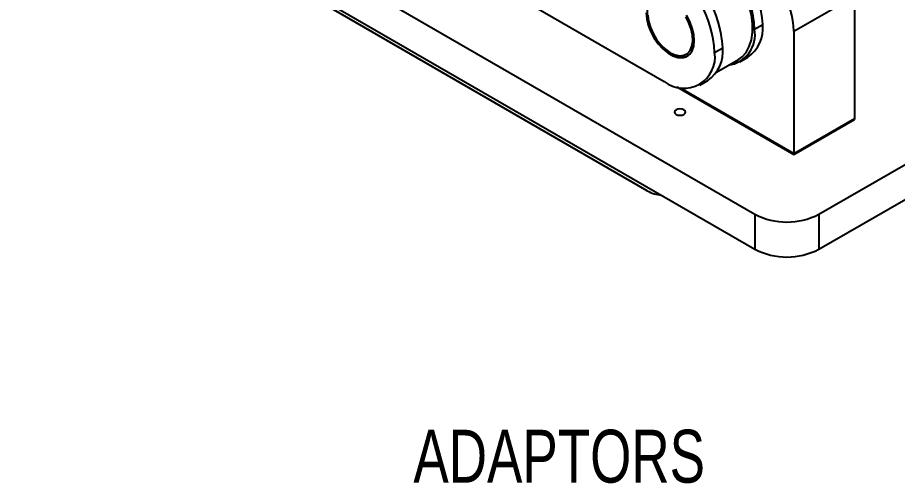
# Model space of a CAD drawing. Header units: millimetres. Extents: x 5 to 292, y 4 to 204.
# Drawn here: x 179.8 to 241.5, y 111.5 to 144.2 of the extents above; entities that cross this region are included whole.
import ezdxf

# ---------------------------------------------------------------- set-up
doc = ezdxf.new("R2010")
doc.units = ezdxf.units.MM
doc.layers.add('LAYER_1', color=179, linetype='Continuous')
doc.styles.add('SLDTEXTSTYLE0', font='TXT', dxfattribs={"width": 0.75})

msp = doc.modelspace()

# ---------------------------------------------------------------- linework, layer by layer
at = {"color": 7, "linetype": 'Continuous', "lineweight": 25}
for p, q in [((173.14, 164.083), (231.519, 130.382)), ((173.14, 161.634), (231.519, 127.932)), ((223.967, 132.028), (195.47, 148.479)), ((211.727, 147.433), (225.162, 139.677)), ((234.255, 143.213), (238.498, 145.662)), ((238.498, 145.662), (238.498, 137.089)), ((231.497, 143.335), (232.063, 143.662)), ((234.255, 143.213), (234.255, 134.639)), ((236.002, 130.382), (258.459, 143.346)), ((228.697, 141.719), (229.263, 142.046)), ((225.565, 141.659), (225.617, 141.624)), ((228.827, 140.334), (230.362, 141.219)), ((230.462, 141.046), (231.027, 141.373)), ((236.002, 127.932), (258.459, 140.897)), ((227.662, 139.43), (228.227, 139.756)), ((226.047, 139.296), (234.255, 134.558)), ((226.285, 139.24), (234.255, 134.639)), ((234.255, 134.639), (238.498, 137.089)), ((234.255, 134.558), (238.498, 137.007)), ((238.498, 137.089), (238.498, 137.007)), ((234.255, 134.639), (234.255, 134.558)), ((231.519, 130.382), (231.519, 127.932)), ((236.002, 130.382), (236.002, 127.932))]:
    msp.add_line(p, q, dxfattribs=at)
at = {"color": 7, "linetype": 'Continuous', "lineweight": 25, "flags": 128}
for points in [[(230.362, 141.219), (230.616, 141.401), (230.901, 141.72), (231.121, 142.121), (231.271, 142.594), (231.347, 143.13), (231.347, 143.715), (231.271, 144.338), (231.121, 144.984), (230.901, 145.639), (230.616, 146.288), (230.271, 146.917), (229.874, 147.511), (229.435, 148.058), (228.962, 148.544), (228.468, 148.96), (227.962, 149.296)], [(223.9, 144.489), (223.936, 144.062), (224.045, 143.612), (224.222, 143.158), (224.458, 142.719), (224.743, 142.315), (225.065, 141.964), (225.41, 141.68), (225.762, 141.477), (226.107, 141.362), (226.429, 141.342), (226.715, 141.416), (226.95, 141.583), (227.127, 141.834), (227.236, 142.158), (227.272, 142.541)], [(224.011, 144.326), (224.066, 143.905), (224.192, 143.466), (224.384, 143.03), (224.631, 142.616), (224.924, 142.244), (225.247, 141.932), (225.586, 141.693)], [(227.272, 142.541), (227.236, 142.968), (227.127, 143.418), (226.95, 143.872), (226.715, 144.311)], [(225.586, 141.693), (225.925, 141.54), (226.249, 141.479), (226.541, 141.513), (226.789, 141.641), (226.98, 141.857), (227.106, 142.15), (227.161, 142.507), (227.143, 142.911), (227.052, 143.343), (226.892, 143.784), (226.671, 144.211)], [(226.541, 137.697), (226.414, 137.746), (226.265, 137.763), (226.116, 137.746), (225.989, 137.697), (225.905, 137.624), (225.875, 137.538), (225.905, 137.452), (225.989, 137.378), (226.116, 137.33), (226.265, 137.313), (226.414, 137.33), (226.541, 137.378), (226.625, 137.452), (226.655, 137.538), (226.625, 137.624), (226.541, 137.697)]]:
    msp.add_lwpolyline(points, dxfattribs=at)
at = {"color": 7, "linetype": 'Continuous', "lineweight": 25}
for centre, radius, start, end in [((223.765, 142.953), 7.742, 2.82823, 57.17176), ((224.33, 143.28), 7.742, 2.82823, 57.17176), ((221.53, 141.664), 7.742, 2.82823, 57.17176), ((228.14, 142.949), 6.121, 2.47642, 57.52358), ((220.965, 141.337), 7.742, 2.82823, 57.17176), ((229.364, 142.961), 2.166, 277.89773, 9.95979), ((229.584, 143.405), 2.492, 305.38464, 5.9275), ((226.784, 141.788), 2.492, 305.38464, 5.9275), ((226.532, 141.386), 2.191, 231.2818, 8.72893), ((226.412, 142.5), 1.096, 246.14929, 293.56876), ((225.25, 134.374), 2.674, 241.31235, 263.89383), ((233.76, 134.708), 4.872, 242.6097, 297.3903), ((233.76, 132.258), 4.872, 242.6097, 297.3903)]:
    msp.add_arc(centre, radius, start, end, dxfattribs=at)
for points, knots in [([(223.984, 144.749), (223.974, 144.639), (223.953, 144.408), (224.001, 144.013), (224.108, 143.591), (224.275, 143.169), (224.49, 142.763), (224.667, 142.521), (224.754, 142.402)], [0, 0, 0, 0, 0.152157, 0.323146, 0.494104, 0.664756, 0.835216, 1, 1, 1, 1]), ([(224.754, 142.402), (224.757, 142.398), (224.847, 142.269), (225.057, 142.052), (225.329, 141.807), (225.502, 141.698), (225.565, 141.659)], [0, 0, 0, 0, 0.012855, 0.397494, 0.783171, 1, 1, 1, 1]), ([(225.617, 141.624), (225.676, 141.591), (225.77, 141.537), (225.864, 141.508), (225.898, 141.498)], [0, 0, 0, 0, 0.630801, 1, 1, 1, 1])]:
    msp.add_open_spline(points, degree=3, knots=knots, dxfattribs=at)

# ---------------------------------------------------------------- texts
at = {"layer": 'LAYER_1', "insert": (207.584, 115.293), "char_height": 3.7042, "attachment_point": 1, "style": 'SLDTEXTSTYLE0'}
msp.add_mtext('ADAPTORS', dxfattribs=at)

doc.saveas('drawing.dxf')
